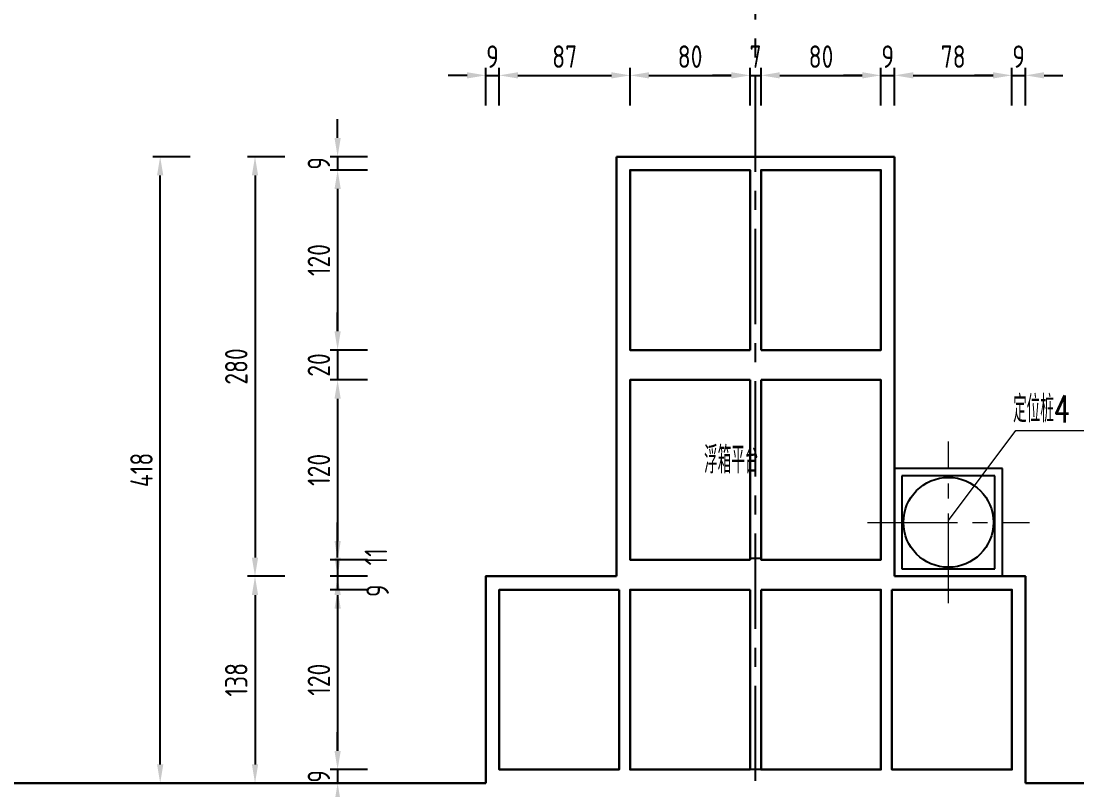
# Model space of a CAD drawing. Header units: inches. Extents: x 23 to 70, y 0 to 119.
# Drawn here: x 37.21 to 44.26, y 57.98 to 63.11 of the extents above; entities that cross this region are included whole.
import ezdxf

# ---------------------------------------------------------------- set-up
doc = ezdxf.new("R2010")
doc.units = ezdxf.units.IN
doc.header["$MEASUREMENT"] = 0
for name, pattern in [('ACAD_ISO03W100', [30, 12, -18]), ('ACAD_ISO04W100', [30.5, 24, -3, 0.5, -3]), ('CENTER', [50.8, 31.75, -6.35, 6.35, -6.35])]:
    doc.linetypes.add(name, pattern=pattern)
for name, color, linetype in [('000中心线', 5, 'CENTER'), ('外框', 4, 'Continuous'), ('标注', 3, 'Continuous'), ('辅助', 7, 'Continuous'), ('钢筋标注', 7, 'Continuous')]:
    doc.layers.add(name, color=color, linetype=linetype)
for name, color, linetype, lineweight in [('00中心线', 6, 'ACAD_ISO04W100', 15), ('00标注文字', 2, 'Continuous', 15), ('00粗实线', 4, 'Continuous', 30), ('00虚线', 5, 'ACAD_ISO03W100', 13), ('图框粗线', 4, 'Continuous', 53)]:
    doc.layers.add(name, color=color, linetype=linetype, lineweight=lineweight)
doc.styles.get("Standard").update_dxf_attribs({"font": 'txt', "bigfont": 'gbcbig.shx'})
doc.styles.add('TSSD_Dimension', font='tssdeng.shx', dxfattribs={"width": 0.8, "bigfont": 'hztxt.shx'})
doc.dimstyles.new('TSSD_200_1_3.5', dxfattribs={"dimscale": 0.25, "dimtxt": 2.85, "dimasz": 2.5, "dimexe": 1, "dimexo": 2.5, "dimgap": 1, "dimtad": 1, "dimdec": 0, "dimlfac": 100, "dimzin": 0, "dimdsep": 46, "dimtxsty": 'TSSD_Dimension', "dimcen": 0, "dimdle": 1, "dimclrd": 3, "dimclre": 3, "dimclrt": 7, "dimadec": 1, "dimazin": 0, "dimtfac": 1, "dimtdec": 0, "dimtix": 1, "dimtmove": 2, "dimatfit": 3, "dimfxl": 5, "dimfxlon": 1, "dimtolj": 1, "dimtzin": 0, "dimarcsym": 0})

# ---------------------------------------------------------------- blocks, each defined once
blk = doc.blocks.new('*D82')
at = {"layer": 'Defpoints', "color": 0, "transparency": 16777216}
for p in [(40.3123, 58.0216), (26.0124, 55.7316), (40.3123, 53.9615)]:
    blk.add_point(p, dxfattribs=at)
at = {"layer": '辅助', "color": 3, "linetype": 'ByBlock', "lineweight": -2, "transparency": 16777216}
for p, q in [((26.0124, 54.1615), (26.0124, 53.9115)), ((40.3123, 54.1615), (40.3123, 53.9115))]:
    blk.add_line(p, q, dxfattribs=at)
at = {"layer": '辅助', "color": 3, "lineweight": -2, "transparency": 16777216}
blk.add_line((26.1374, 53.9615), (40.1873, 53.9615), dxfattribs=at)
at = {"layer": '辅助', "color": 3, "transparency": 16777216}
for points in [[(26.1374, 53.9823), (26.1374, 53.9406), (26.0124, 53.9615)], [(40.1873, 53.9823), (40.1873, 53.9406), (40.3123, 53.9615)]]:
    blk.add_solid(points, dxfattribs=at)
at = {"layer": '辅助', "color": 7, "transparency": 16777216, "insert": (33.1624, 54.0865), "char_height": 0.15, "attachment_point": 5, "style": 'TSSD_Dimension'}
blk.add_mtext('\\A1;1430', dxfattribs=at)
blk = doc.blocks.new('*D83')
at = {"layer": 'Defpoints', "color": 0, "transparency": 16777216}
for p in [(40.3123, 58.0216), (43.9125, 58.0216), (43.9125, 53.9615)]:
    blk.add_point(p, dxfattribs=at)
at = {"layer": '辅助', "color": 3, "linetype": 'ByBlock', "lineweight": -2, "transparency": 16777216}
for p, q in [((40.3123, 54.1615), (40.3123, 53.9115)), ((43.9125, 54.1615), (43.9125, 53.9115))]:
    blk.add_line(p, q, dxfattribs=at)
at = {"layer": '辅助', "color": 3, "lineweight": -2, "transparency": 16777216}
blk.add_line((40.4373, 53.9615), (43.7875, 53.9615), dxfattribs=at)
at = {"layer": '辅助', "color": 3, "transparency": 16777216}
for points in [[(40.4373, 53.9823), (40.4373, 53.9406), (40.3123, 53.9615)], [(43.7875, 53.9823), (43.7875, 53.9406), (43.9125, 53.9615)]]:
    blk.add_solid(points, dxfattribs=at)
at = {"layer": '辅助', "color": 7, "transparency": 16777216, "insert": (42.1124, 54.0865), "char_height": 0.15, "attachment_point": 5, "style": 'TSSD_Dimension'}
blk.add_mtext('\\A1;360', dxfattribs=at)
blk = doc.blocks.new('*D84')
at = {"layer": 'Defpoints', "color": 0, "transparency": 16777216}
for p in [(43.9125, 58.0216), (58.2124, 55.7316), (58.2124, 53.9615)]:
    blk.add_point(p, dxfattribs=at)
at = {"layer": '辅助', "color": 3, "linetype": 'ByBlock', "lineweight": -2, "transparency": 16777216}
for p, q in [((43.9125, 54.1615), (43.9125, 53.9115)), ((58.2124, 54.1615), (58.2124, 53.9115))]:
    blk.add_line(p, q, dxfattribs=at)
at = {"layer": '辅助', "color": 3, "lineweight": -2, "transparency": 16777216}
blk.add_line((44.0375, 53.9615), (58.0874, 53.9615), dxfattribs=at)
at = {"layer": '辅助', "color": 3, "transparency": 16777216}
for points in [[(44.0375, 53.9823), (44.0375, 53.9406), (43.9125, 53.9615)], [(58.0874, 53.9823), (58.0874, 53.9406), (58.2124, 53.9615)]]:
    blk.add_solid(points, dxfattribs=at)
at = {"layer": '辅助', "color": 7, "transparency": 16777216, "insert": (51.0625, 54.0865), "char_height": 0.15, "attachment_point": 5, "style": 'TSSD_Dimension'}
blk.add_mtext('\\A1;1430', dxfattribs=at)
blk = doc.blocks.new('*D85')
at = {"layer": 'Defpoints', "color": 0, "transparency": 16777216}
for p in [(43.0391, 63.455), (43.0391, 59.4016), (43.9125, 59.4016)]:
    blk.add_point(p, dxfattribs=at)
at = {"layer": '辅助', "color": 3, "linetype": 'ByBlock', "lineweight": -2, "transparency": 16777216}
for p, q in [((43.0391, 63.255), (43.0391, 63.505)), ((43.9125, 63.255), (43.9125, 63.505))]:
    blk.add_line(p, q, dxfattribs=at)
at = {"layer": '辅助', "color": 3, "lineweight": -2, "transparency": 16777216}
blk.add_line((43.7875, 63.455), (43.1641, 63.455), dxfattribs=at)
at = {"layer": '辅助', "color": 3, "transparency": 16777216}
for points in [[(43.1641, 63.4759), (43.1641, 63.4342), (43.0391, 63.455)], [(43.7875, 63.4759), (43.7875, 63.4342), (43.9125, 63.455)]]:
    blk.add_solid(points, dxfattribs=at)
at = {"layer": '辅助', "color": 7, "transparency": 16777216, "insert": (43.4758, 63.58), "char_height": 0.15, "attachment_point": 5, "style": 'TSSD_Dimension'}
blk.add_mtext('\\A1;87', dxfattribs=at)
blk = doc.blocks.new('*D86')
at = {"layer": 'Defpoints', "color": 0, "transparency": 16777216}
for p in [(41.1857, 63.455), (41.1857, 62.2016), (43.0391, 59.4016)]:
    blk.add_point(p, dxfattribs=at)
at = {"layer": '辅助', "color": 3, "linetype": 'ByBlock', "lineweight": -2, "transparency": 16777216}
for p, q in [((41.1857, 63.255), (41.1857, 63.505)), ((43.0391, 63.255), (43.0391, 63.505))]:
    blk.add_line(p, q, dxfattribs=at)
at = {"layer": '辅助', "color": 3, "lineweight": -2, "transparency": 16777216}
blk.add_line((42.9141, 63.455), (41.3107, 63.455), dxfattribs=at)
at = {"layer": '辅助', "color": 3, "transparency": 16777216}
for points in [[(41.3107, 63.4759), (41.3107, 63.4342), (41.1857, 63.455)], [(42.9141, 63.4759), (42.9141, 63.4342), (43.0391, 63.455)]]:
    blk.add_solid(points, dxfattribs=at)
at = {"layer": '辅助', "color": 7, "transparency": 16777216, "insert": (42.1124, 63.58), "char_height": 0.15, "attachment_point": 5, "style": 'TSSD_Dimension'}
blk.add_mtext('\\A1;185', dxfattribs=at)
blk = doc.blocks.new('*D87')
at = {"layer": 'Defpoints', "color": 0, "transparency": 16777216}
for p in [(40.3123, 63.455), (41.1857, 62.2016), (40.3123, 59.4016)]:
    blk.add_point(p, dxfattribs=at)
at = {"layer": '辅助', "color": 3, "linetype": 'ByBlock', "lineweight": -2, "transparency": 16777216}
for p, q in [((40.3123, 63.255), (40.3123, 63.505)), ((41.1857, 63.255), (41.1857, 63.505))]:
    blk.add_line(p, q, dxfattribs=at)
at = {"layer": '辅助', "color": 3, "lineweight": -2, "transparency": 16777216}
blk.add_line((41.0607, 63.455), (40.4373, 63.455), dxfattribs=at)
at = {"layer": '辅助', "color": 3, "transparency": 16777216}
for points in [[(40.4373, 63.4759), (40.4373, 63.4342), (40.3123, 63.455)], [(41.0607, 63.4759), (41.0607, 63.4342), (41.1857, 63.455)]]:
    blk.add_solid(points, dxfattribs=at)
at = {"layer": '辅助', "color": 7, "transparency": 16777216, "insert": (40.749, 63.58), "char_height": 0.15, "attachment_point": 5, "style": 'TSSD_Dimension'}
blk.add_mtext('\\A1;87', dxfattribs=at)
blk = doc.blocks.new('*D151')
at = {"layer": 'Defpoints', "color": 0, "transparency": 16777216}
for p in [(41.1857, 62.2016), (39.3241, 62.1116), (41.2757, 62.1116)]:
    blk.add_point(p, dxfattribs=at)
at = {"layer": '辅助', "color": 3, "lineweight": -2, "transparency": 16777216}
for p, q in [((39.3241, 62.3266), (39.3241, 62.4516)), ((39.3241, 62.2016), (39.3241, 62.1116)), ((39.3241, 61.9866), (39.3241, 61.8616))]:
    blk.add_line(p, q, dxfattribs=at)
at = {"layer": '辅助', "color": 3, "linetype": 'ByBlock', "lineweight": -2, "transparency": 16777216}
for p, q in [((39.5241, 62.2016), (39.2741, 62.2016)), ((39.5241, 62.1116), (39.2741, 62.1116))]:
    blk.add_line(p, q, dxfattribs=at)
at = {"layer": '辅助', "color": 3, "transparency": 16777216}
for points in [[(39.3032, 62.3266), (39.3449, 62.3266), (39.3241, 62.2016)], [(39.3032, 61.9866), (39.3449, 61.9866), (39.3241, 62.1116)]]:
    blk.add_solid(points, dxfattribs=at)
at = {"layer": '辅助', "color": 7, "transparency": 16777216, "insert": (39.1991, 62.1566), "char_height": 0.15, "attachment_point": 5, "rotation": 90, "style": 'TSSD_Dimension'}
blk.add_mtext('\\A1;9', dxfattribs=at)
blk = doc.blocks.new('*D152')
at = {"layer": 'Defpoints', "color": 0, "transparency": 16777216}
for p in [(41.2757, 62.1116), (39.3241, 60.9116), (41.2757, 60.9116)]:
    blk.add_point(p, dxfattribs=at)
at = {"layer": '辅助', "color": 3, "linetype": 'ByBlock', "lineweight": -2, "transparency": 16777216}
for p, q in [((39.5241, 62.1116), (39.2741, 62.1116)), ((39.5241, 60.9116), (39.2741, 60.9116))]:
    blk.add_line(p, q, dxfattribs=at)
at = {"layer": '辅助', "color": 3, "lineweight": -2, "transparency": 16777216}
blk.add_line((39.3241, 61.9866), (39.3241, 61.0366), dxfattribs=at)
at = {"layer": '辅助', "color": 3, "transparency": 16777216}
for points in [[(39.3032, 61.9866), (39.3449, 61.9866), (39.3241, 62.1116)], [(39.3032, 61.0366), (39.3449, 61.0366), (39.3241, 60.9116)]]:
    blk.add_solid(points, dxfattribs=at)
at = {"layer": '辅助', "color": 7, "transparency": 16777216, "insert": (39.1991, 61.5116), "char_height": 0.15, "attachment_point": 5, "rotation": 90, "style": 'TSSD_Dimension'}
blk.add_mtext('\\A1;120', dxfattribs=at)
blk = doc.blocks.new('*D153')
at = {"layer": 'Defpoints', "color": 0, "transparency": 16777216}
for p in [(41.2757, 60.9116), (39.3241, 60.7116), (41.2757, 60.7116)]:
    blk.add_point(p, dxfattribs=at)
at = {"layer": '辅助', "color": 3, "lineweight": -2, "transparency": 16777216}
for p, q in [((39.3241, 61.0366), (39.3241, 61.1616)), ((39.3241, 60.9116), (39.3241, 60.7116)), ((39.3241, 60.5866), (39.3241, 60.4616))]:
    blk.add_line(p, q, dxfattribs=at)
at = {"layer": '辅助', "color": 3, "linetype": 'ByBlock', "lineweight": -2, "transparency": 16777216}
for p, q in [((39.5241, 60.9116), (39.2741, 60.9116)), ((39.5241, 60.7116), (39.2741, 60.7116))]:
    blk.add_line(p, q, dxfattribs=at)
at = {"layer": '辅助', "color": 3, "transparency": 16777216}
for points in [[(39.3032, 61.0366), (39.3449, 61.0366), (39.3241, 60.9116)], [(39.3032, 60.5866), (39.3449, 60.5866), (39.3241, 60.7116)]]:
    blk.add_solid(points, dxfattribs=at)
at = {"layer": '辅助', "color": 7, "transparency": 16777216, "insert": (39.1991, 60.8116), "char_height": 0.15, "attachment_point": 5, "rotation": 90, "style": 'TSSD_Dimension'}
blk.add_mtext('\\A1;20', dxfattribs=at)
blk = doc.blocks.new('*D154')
at = {"layer": 'Defpoints', "color": 0, "transparency": 16777216}
for p in [(41.2757, 60.7116), (39.3241, 59.5116), (41.2757, 59.5116)]:
    blk.add_point(p, dxfattribs=at)
at = {"layer": '辅助', "color": 3, "linetype": 'ByBlock', "lineweight": -2, "transparency": 16777216}
for p, q in [((39.5241, 60.7116), (39.2741, 60.7116)), ((39.5241, 59.5116), (39.2741, 59.5116))]:
    blk.add_line(p, q, dxfattribs=at)
at = {"layer": '辅助', "color": 3, "lineweight": -2, "transparency": 16777216}
blk.add_line((39.3241, 60.5866), (39.3241, 59.6366), dxfattribs=at)
at = {"layer": '辅助', "color": 3, "transparency": 16777216}
for points in [[(39.3032, 60.5866), (39.3449, 60.5866), (39.3241, 60.7116)], [(39.3032, 59.6366), (39.3449, 59.6366), (39.3241, 59.5116)]]:
    blk.add_solid(points, dxfattribs=at)
at = {"layer": '辅助', "color": 7, "transparency": 16777216, "insert": (39.1991, 60.1116), "char_height": 0.15, "attachment_point": 5, "rotation": 90, "style": 'TSSD_Dimension'}
blk.add_mtext('\\A1;120', dxfattribs=at)
blk = doc.blocks.new('*D155')
at = {"layer": 'Defpoints', "color": 0, "transparency": 16777216}
for p in [(41.2757, 59.5116), (39.3241, 59.4016), (41.1857, 59.4016)]:
    blk.add_point(p, dxfattribs=at)
at = {"layer": '辅助', "color": 3, "lineweight": -2, "transparency": 16777216}
for p, q in [((39.3241, 59.6366), (39.3241, 59.7616)), ((39.3241, 59.5116), (39.3241, 59.4016)), ((39.3241, 59.2766), (39.3241, 59.1516))]:
    blk.add_line(p, q, dxfattribs=at)
at = {"layer": '辅助', "color": 3, "linetype": 'ByBlock', "lineweight": -2, "transparency": 16777216}
for p, q in [((39.5241, 59.5116), (39.2741, 59.5116)), ((39.5241, 59.4016), (39.2741, 59.4016))]:
    blk.add_line(p, q, dxfattribs=at)
at = {"layer": '辅助', "color": 3, "transparency": 16777216}
for points in [[(39.3032, 59.6366), (39.3449, 59.6366), (39.3241, 59.5116)], [(39.3032, 59.2766), (39.3449, 59.2766), (39.3241, 59.4016)]]:
    blk.add_solid(points, dxfattribs=at)
at = {"layer": '辅助', "color": 7, "transparency": 16777216, "insert": (39.5792, 59.5318), "char_height": 0.15, "attachment_point": 5, "rotation": 90, "style": 'TSSD_Dimension'}
blk.add_mtext('\\A1;11', dxfattribs=at)
blk = doc.blocks.new('*D156')
at = {"layer": 'Defpoints', "color": 0, "transparency": 16777216}
for p in [(41.1857, 59.4016), (39.3241, 59.3116), (40.4023, 59.3116)]:
    blk.add_point(p, dxfattribs=at)
at = {"layer": '辅助', "color": 3, "lineweight": -2, "transparency": 16777216}
for p, q in [((39.3241, 59.5266), (39.3241, 59.6516)), ((39.3241, 59.4016), (39.3241, 59.3116)), ((39.3241, 59.1866), (39.3241, 59.0616))]:
    blk.add_line(p, q, dxfattribs=at)
at = {"layer": '辅助', "color": 3, "linetype": 'ByBlock', "lineweight": -2, "transparency": 16777216}
for p, q in [((39.5241, 59.4016), (39.2741, 59.4016)), ((39.5241, 59.3116), (39.2741, 59.3116))]:
    blk.add_line(p, q, dxfattribs=at)
at = {"layer": '辅助', "color": 3, "transparency": 16777216}
for points in [[(39.3032, 59.5266), (39.3449, 59.5266), (39.3241, 59.4016)], [(39.3032, 59.1866), (39.3449, 59.1866), (39.3241, 59.3116)]]:
    blk.add_solid(points, dxfattribs=at)
at = {"layer": '辅助', "color": 7, "transparency": 16777216, "insert": (39.5911, 59.3055), "char_height": 0.15, "attachment_point": 5, "rotation": 90, "style": 'TSSD_Dimension'}
blk.add_mtext('\\A1;9', dxfattribs=at)
blk = doc.blocks.new('*D157')
at = {"layer": 'Defpoints', "color": 0, "transparency": 16777216}
for p in [(40.4023, 59.3116), (39.3241, 58.1116), (40.4023, 58.1116)]:
    blk.add_point(p, dxfattribs=at)
at = {"layer": '辅助', "color": 3, "linetype": 'ByBlock', "lineweight": -2, "transparency": 16777216}
for p, q in [((39.5241, 59.3116), (39.2741, 59.3116)), ((39.5241, 58.1116), (39.2741, 58.1116))]:
    blk.add_line(p, q, dxfattribs=at)
at = {"layer": '辅助', "color": 3, "lineweight": -2, "transparency": 16777216}
blk.add_line((39.3241, 59.1866), (39.3241, 58.2366), dxfattribs=at)
at = {"layer": '辅助', "color": 3, "transparency": 16777216}
for points in [[(39.3032, 59.1866), (39.3449, 59.1866), (39.3241, 59.3116)], [(39.3032, 58.2366), (39.3449, 58.2366), (39.3241, 58.1116)]]:
    blk.add_solid(points, dxfattribs=at)
at = {"layer": '辅助', "color": 7, "transparency": 16777216, "insert": (39.1991, 58.7116), "char_height": 0.15, "attachment_point": 5, "rotation": 90, "style": 'TSSD_Dimension'}
blk.add_mtext('\\A1;120', dxfattribs=at)
blk = doc.blocks.new('*D158')
at = {"layer": 'Defpoints', "color": 0, "transparency": 16777216}
for p in [(40.4023, 58.1116), (39.3241, 58.0216), (40.3123, 58.0216)]:
    blk.add_point(p, dxfattribs=at)
at = {"layer": '辅助', "color": 3, "lineweight": -2, "transparency": 16777216}
for p, q in [((39.3241, 58.2366), (39.3241, 58.3616)), ((39.3241, 58.1116), (39.3241, 58.0216)), ((39.3241, 57.8966), (39.3241, 57.7716))]:
    blk.add_line(p, q, dxfattribs=at)
at = {"layer": '辅助', "color": 3, "linetype": 'ByBlock', "lineweight": -2, "transparency": 16777216}
for p, q in [((39.5241, 58.1116), (39.2741, 58.1116)), ((39.5241, 58.0216), (39.2741, 58.0216))]:
    blk.add_line(p, q, dxfattribs=at)
at = {"layer": '辅助', "color": 3, "transparency": 16777216}
for points in [[(39.3032, 58.2366), (39.3449, 58.2366), (39.3241, 58.1116)], [(39.3032, 57.8966), (39.3449, 57.8966), (39.3241, 58.0216)]]:
    blk.add_solid(points, dxfattribs=at)
at = {"layer": '辅助', "color": 7, "transparency": 16777216, "insert": (39.1991, 58.0666), "char_height": 0.15, "attachment_point": 5, "rotation": 90, "style": 'TSSD_Dimension'}
blk.add_mtext('\\A1;9', dxfattribs=at)
blk = doc.blocks.new('*D159')
at = {"layer": 'Defpoints', "color": 0, "transparency": 16777216}
for p in [(38.1403, 62.2016), (41.1857, 62.2016), (40.3123, 58.0216)]:
    blk.add_point(p, dxfattribs=at)
at = {"layer": '辅助', "color": 3, "linetype": 'ByBlock', "lineweight": -2, "transparency": 16777216}
for p, q in [((38.3403, 62.2016), (38.0903, 62.2016)), ((38.3403, 58.0216), (38.0903, 58.0216))]:
    blk.add_line(p, q, dxfattribs=at)
at = {"layer": '辅助', "color": 3, "lineweight": -2, "transparency": 16777216}
blk.add_line((38.1403, 58.1466), (38.1403, 62.0766), dxfattribs=at)
at = {"layer": '辅助', "color": 3, "transparency": 16777216}
for points in [[(38.1194, 62.0766), (38.1611, 62.0766), (38.1403, 62.2016)], [(38.1194, 58.1466), (38.1611, 58.1466), (38.1403, 58.0216)]]:
    blk.add_solid(points, dxfattribs=at)
at = {"layer": '辅助', "color": 7, "transparency": 16777216, "insert": (38.0153, 60.1116), "char_height": 0.15, "attachment_point": 5, "rotation": 90, "style": 'TSSD_Dimension'}
blk.add_mtext('\\A1;418', dxfattribs=at)
blk = doc.blocks.new('*D160')
at = {"layer": 'Defpoints', "color": 0, "transparency": 16777216}
for p in [(41.1857, 62.2016), (38.7729, 59.4016), (41.1857, 59.4016)]:
    blk.add_point(p, dxfattribs=at)
at = {"layer": '辅助', "color": 3, "linetype": 'ByBlock', "lineweight": -2, "transparency": 16777216}
for p, q in [((38.9729, 62.2016), (38.7229, 62.2016)), ((38.9729, 59.4016), (38.7229, 59.4016))]:
    blk.add_line(p, q, dxfattribs=at)
at = {"layer": '辅助', "color": 3, "lineweight": -2, "transparency": 16777216}
blk.add_line((38.7729, 62.0766), (38.7729, 59.5266), dxfattribs=at)
at = {"layer": '辅助', "color": 3, "transparency": 16777216}
for points in [[(38.7521, 62.0766), (38.7937, 62.0766), (38.7729, 62.2016)], [(38.7521, 59.5266), (38.7937, 59.5266), (38.7729, 59.4016)]]:
    blk.add_solid(points, dxfattribs=at)
at = {"layer": '辅助', "color": 7, "transparency": 16777216, "insert": (38.6479, 60.8016), "char_height": 0.15, "attachment_point": 5, "rotation": 90, "style": 'TSSD_Dimension'}
blk.add_mtext('\\A1;280', dxfattribs=at)
blk = doc.blocks.new('*D161')
at = {"layer": 'Defpoints', "color": 0, "transparency": 16777216}
for p in [(41.1857, 59.4016), (38.7729, 58.0216), (40.3123, 58.0216)]:
    blk.add_point(p, dxfattribs=at)
at = {"layer": '辅助', "color": 3, "linetype": 'ByBlock', "lineweight": -2, "transparency": 16777216}
for p, q in [((38.9729, 59.4016), (38.7229, 59.4016)), ((38.9729, 58.0216), (38.7229, 58.0216))]:
    blk.add_line(p, q, dxfattribs=at)
at = {"layer": '辅助', "color": 3, "lineweight": -2, "transparency": 16777216}
blk.add_line((38.7729, 59.2766), (38.7729, 58.1466), dxfattribs=at)
at = {"layer": '辅助', "color": 3, "transparency": 16777216}
for points in [[(38.7521, 59.2766), (38.7937, 59.2766), (38.7729, 59.4016)], [(38.7521, 58.1466), (38.7937, 58.1466), (38.7729, 58.0216)]]:
    blk.add_solid(points, dxfattribs=at)
at = {"layer": '辅助', "color": 7, "transparency": 16777216, "insert": (38.6479, 58.7116), "char_height": 0.15, "attachment_point": 5, "rotation": 90, "style": 'TSSD_Dimension'}
blk.add_mtext('\\A1;138', dxfattribs=at)
blk = doc.blocks.new('*D162')
at = {"layer": 'Defpoints', "color": 0, "transparency": 16777216}
for p in [(40.4023, 62.7441), (40.3123, 59.4016), (40.4023, 59.3116)]:
    blk.add_point(p, dxfattribs=at)
at = {"layer": '辅助', "color": 3, "linetype": 'ByBlock', "lineweight": -2, "transparency": 16777216}
for p, q in [((40.3123, 62.5441), (40.3123, 62.7941)), ((40.4023, 62.5441), (40.4023, 62.7941))]:
    blk.add_line(p, q, dxfattribs=at)
at = {"layer": '辅助', "color": 3, "lineweight": -2, "transparency": 16777216}
for p, q in [((40.1873, 62.7441), (40.0623, 62.7441)), ((40.3123, 62.7441), (40.4023, 62.7441)), ((40.5273, 62.7441), (40.6523, 62.7441))]:
    blk.add_line(p, q, dxfattribs=at)
at = {"layer": '辅助', "color": 3, "transparency": 16777216}
for points in [[(40.1873, 62.765), (40.1873, 62.7233), (40.3123, 62.7441)], [(40.5273, 62.765), (40.5273, 62.7233), (40.4023, 62.7441)]]:
    blk.add_solid(points, dxfattribs=at)
at = {"layer": '辅助', "color": 7, "transparency": 16777216, "insert": (40.3573, 62.8691), "char_height": 0.15, "attachment_point": 5, "style": 'TSSD_Dimension'}
blk.add_mtext('\\A1;9', dxfattribs=at)
blk = doc.blocks.new('*D163')
at = {"layer": 'Defpoints', "color": 0, "transparency": 16777216}
for p in [(41.2757, 62.7441), (41.2757, 59.5116), (40.4023, 59.3116)]:
    blk.add_point(p, dxfattribs=at)
at = {"layer": '辅助', "color": 3, "linetype": 'ByBlock', "lineweight": -2, "transparency": 16777216}
for p, q in [((40.4023, 62.5441), (40.4023, 62.7941)), ((41.2757, 62.5441), (41.2757, 62.7941))]:
    blk.add_line(p, q, dxfattribs=at)
at = {"layer": '辅助', "color": 3, "lineweight": -2, "transparency": 16777216}
blk.add_line((40.5273, 62.7441), (41.1507, 62.7441), dxfattribs=at)
at = {"layer": '辅助', "color": 3, "transparency": 16777216}
for points in [[(40.5273, 62.765), (40.5273, 62.7233), (40.4023, 62.7441)], [(41.1507, 62.765), (41.1507, 62.7233), (41.2757, 62.7441)]]:
    blk.add_solid(points, dxfattribs=at)
at = {"layer": '辅助', "color": 7, "transparency": 16777216, "insert": (40.839, 62.8691), "char_height": 0.15, "attachment_point": 5, "style": 'TSSD_Dimension'}
blk.add_mtext('\\A1;87', dxfattribs=at)
blk = doc.blocks.new('*D164')
at = {"layer": 'Defpoints', "color": 0, "transparency": 16777216}
for p in [(42.0757, 62.7441), (41.2757, 59.5116), (42.0757, 59.5116)]:
    blk.add_point(p, dxfattribs=at)
at = {"layer": '辅助', "color": 3, "linetype": 'ByBlock', "lineweight": -2, "transparency": 16777216}
for p, q in [((41.2757, 62.5441), (41.2757, 62.7941)), ((42.0757, 62.5441), (42.0757, 62.7941))]:
    blk.add_line(p, q, dxfattribs=at)
at = {"layer": '辅助', "color": 3, "lineweight": -2, "transparency": 16777216}
blk.add_line((41.4007, 62.7441), (41.9507, 62.7441), dxfattribs=at)
at = {"layer": '辅助', "color": 3, "transparency": 16777216}
for points in [[(41.4007, 62.765), (41.4007, 62.7233), (41.2757, 62.7441)], [(41.9507, 62.765), (41.9507, 62.7233), (42.0757, 62.7441)]]:
    blk.add_solid(points, dxfattribs=at)
at = {"layer": '辅助', "color": 7, "transparency": 16777216, "insert": (41.6757, 62.8691), "char_height": 0.15, "attachment_point": 5, "style": 'TSSD_Dimension'}
blk.add_mtext('\\A1;80', dxfattribs=at)
blk = doc.blocks.new('*D165')
at = {"layer": 'Defpoints', "color": 0, "transparency": 16777216}
for p in [(42.1491, 62.7441), (42.0757, 59.5116), (42.1491, 59.5116)]:
    blk.add_point(p, dxfattribs=at)
at = {"layer": '辅助', "color": 3, "linetype": 'ByBlock', "lineweight": -2, "transparency": 16777216}
for p, q in [((42.0757, 62.5441), (42.0757, 62.7941)), ((42.1491, 62.5441), (42.1491, 62.7941))]:
    blk.add_line(p, q, dxfattribs=at)
at = {"layer": '辅助', "color": 3, "lineweight": -2, "transparency": 16777216}
for p, q in [((41.9507, 62.7441), (41.8257, 62.7441)), ((42.0757, 62.7441), (42.1491, 62.7441)), ((42.2741, 62.7441), (42.3991, 62.7441))]:
    blk.add_line(p, q, dxfattribs=at)
at = {"layer": '辅助', "color": 3, "transparency": 16777216}
for points in [[(41.9507, 62.765), (41.9507, 62.7233), (42.0757, 62.7441)], [(42.2741, 62.765), (42.2741, 62.7233), (42.1491, 62.7441)]]:
    blk.add_solid(points, dxfattribs=at)
at = {"layer": '辅助', "color": 7, "transparency": 16777216, "insert": (42.1124, 62.8691), "char_height": 0.15, "attachment_point": 5, "style": 'TSSD_Dimension'}
blk.add_mtext('\\A1;7', dxfattribs=at)
blk = doc.blocks.new('*D166')
at = {"layer": 'Defpoints', "color": 0, "transparency": 16777216}
for p in [(42.9491, 62.7441), (42.1491, 59.5116), (42.9491, 59.5116)]:
    blk.add_point(p, dxfattribs=at)
at = {"layer": '辅助', "color": 3, "linetype": 'ByBlock', "lineweight": -2, "transparency": 16777216}
for p, q in [((42.1491, 62.5441), (42.1491, 62.7941)), ((42.9491, 62.5441), (42.9491, 62.7941))]:
    blk.add_line(p, q, dxfattribs=at)
at = {"layer": '辅助', "color": 3, "lineweight": -2, "transparency": 16777216}
blk.add_line((42.2741, 62.7441), (42.8241, 62.7441), dxfattribs=at)
at = {"layer": '辅助', "color": 3, "transparency": 16777216}
for points in [[(42.2741, 62.765), (42.2741, 62.7233), (42.1491, 62.7441)], [(42.8241, 62.765), (42.8241, 62.7233), (42.9491, 62.7441)]]:
    blk.add_solid(points, dxfattribs=at)
at = {"layer": '辅助', "color": 7, "transparency": 16777216, "insert": (42.5491, 62.8691), "char_height": 0.15, "attachment_point": 5, "style": 'TSSD_Dimension'}
blk.add_mtext('\\A1;80', dxfattribs=at)
blk = doc.blocks.new('*D167')
at = {"layer": 'Defpoints', "color": 0, "transparency": 16777216}
for p in [(43.0391, 62.7441), (42.9491, 59.5116), (43.0391, 59.4016)]:
    blk.add_point(p, dxfattribs=at)
at = {"layer": '辅助', "color": 3, "linetype": 'ByBlock', "lineweight": -2, "transparency": 16777216}
for p, q in [((42.9491, 62.5441), (42.9491, 62.7941)), ((43.0391, 62.5441), (43.0391, 62.7941))]:
    blk.add_line(p, q, dxfattribs=at)
at = {"layer": '辅助', "color": 3, "lineweight": -2, "transparency": 16777216}
for p, q in [((42.8241, 62.7441), (42.6991, 62.7441)), ((42.9491, 62.7441), (43.0391, 62.7441)), ((43.1641, 62.7441), (43.2891, 62.7441))]:
    blk.add_line(p, q, dxfattribs=at)
at = {"layer": '辅助', "color": 3, "transparency": 16777216}
for points in [[(42.8241, 62.765), (42.8241, 62.7233), (42.9491, 62.7441)], [(43.1641, 62.765), (43.1641, 62.7233), (43.0391, 62.7441)]]:
    blk.add_solid(points, dxfattribs=at)
at = {"layer": '辅助', "color": 7, "transparency": 16777216, "insert": (42.9941, 62.8691), "char_height": 0.15, "attachment_point": 5, "style": 'TSSD_Dimension'}
blk.add_mtext('\\A1;9', dxfattribs=at)
blk = doc.blocks.new('*D168')
at = {"layer": 'Defpoints', "color": 0, "transparency": 16777216}
for p in [(43.8225, 62.7441), (43.0391, 59.4016), (43.8225, 59.3116)]:
    blk.add_point(p, dxfattribs=at)
at = {"layer": '辅助', "color": 3, "linetype": 'ByBlock', "lineweight": -2, "transparency": 16777216}
for p, q in [((43.0391, 62.5441), (43.0391, 62.7941)), ((43.8225, 62.5441), (43.8225, 62.7941))]:
    blk.add_line(p, q, dxfattribs=at)
at = {"layer": '辅助', "color": 3, "lineweight": -2, "transparency": 16777216}
blk.add_line((43.1641, 62.7441), (43.6975, 62.7441), dxfattribs=at)
at = {"layer": '辅助', "color": 3, "transparency": 16777216}
for points in [[(43.1641, 62.765), (43.1641, 62.7233), (43.0391, 62.7441)], [(43.6975, 62.765), (43.6975, 62.7233), (43.8225, 62.7441)]]:
    blk.add_solid(points, dxfattribs=at)
at = {"layer": '辅助', "color": 7, "transparency": 16777216, "insert": (43.4308, 62.8691), "char_height": 0.15, "attachment_point": 5, "style": 'TSSD_Dimension'}
blk.add_mtext('\\A1;78', dxfattribs=at)
blk = doc.blocks.new('*D169')
at = {"layer": 'Defpoints', "color": 0, "transparency": 16777216}
for p in [(43.9125, 62.7441), (43.9125, 59.4016), (43.8225, 59.3116)]:
    blk.add_point(p, dxfattribs=at)
at = {"layer": '辅助', "color": 3, "linetype": 'ByBlock', "lineweight": -2, "transparency": 16777216}
for p, q in [((43.8225, 62.5441), (43.8225, 62.7941)), ((43.9125, 62.5441), (43.9125, 62.7941))]:
    blk.add_line(p, q, dxfattribs=at)
at = {"layer": '辅助', "color": 3, "lineweight": -2, "transparency": 16777216}
for p, q in [((43.6975, 62.7441), (43.5725, 62.7441)), ((43.8225, 62.7441), (43.9125, 62.7441)), ((44.0375, 62.7441), (44.1625, 62.7441))]:
    blk.add_line(p, q, dxfattribs=at)
at = {"layer": '辅助', "color": 3, "transparency": 16777216}
for points in [[(43.6975, 62.765), (43.6975, 62.7233), (43.8225, 62.7441)], [(44.0375, 62.765), (44.0375, 62.7233), (43.9125, 62.7441)]]:
    blk.add_solid(points, dxfattribs=at)
at = {"layer": '辅助', "color": 7, "transparency": 16777216, "insert": (43.8675, 62.8691), "char_height": 0.15, "attachment_point": 5, "style": 'TSSD_Dimension'}
blk.add_mtext('\\A1;9', dxfattribs=at)
blk = doc.blocks.new('*D170')
at = {"layer": 'Defpoints', "color": 0, "transparency": 16777216}
for p in [(43.9125, 64.146), (40.3123, 59.4016), (43.9125, 59.4016)]:
    blk.add_point(p, dxfattribs=at)
at = {"layer": '辅助', "color": 3, "linetype": 'ByBlock', "lineweight": -2, "transparency": 16777216}
for p, q in [((40.3123, 63.946), (40.3123, 64.196)), ((43.9125, 63.946), (43.9125, 64.196))]:
    blk.add_line(p, q, dxfattribs=at)
at = {"layer": '辅助', "color": 3, "lineweight": -2, "transparency": 16777216}
blk.add_line((40.4373, 64.146), (43.7875, 64.146), dxfattribs=at)
at = {"layer": '辅助', "color": 3, "transparency": 16777216}
for points in [[(40.4373, 64.1668), (40.4373, 64.1251), (40.3123, 64.146)], [(43.7875, 64.1668), (43.7875, 64.1251), (43.9125, 64.146)]]:
    blk.add_solid(points, dxfattribs=at)
at = {"layer": '辅助', "color": 7, "transparency": 16777216, "insert": (42.1124, 64.271), "char_height": 0.15, "attachment_point": 5, "style": 'TSSD_Dimension'}
blk.add_mtext('\\A1;360', dxfattribs=at)

msp = doc.modelspace()

# ---------------------------------------------------------------- linework, layer by layer
msp.add_circle((43.3991, 59.7616), 0.3)
at = {"layer": '000中心线', "ltscale": 0.02, "flags": 128}
msp.add_lwpolyline([(42.1124, 54.9883), (42.1124, 63.9871)], dxfattribs=at)
at = {"layer": '00中心线', "ltscale": 0.025}
for p, q in [((43.3991, 59.2216), (43.3991, 60.3016)), ((42.8591, 59.7616), (43.9391, 59.7616))]:
    msp.add_line(p, q, dxfattribs=at)
at = {"layer": '00标注文字'}
msp.add_lwpolyline([(43.3991, 59.7746), (43.8491, 60.3746), (44.4648, 60.3746)], dxfattribs=at)
at = {"layer": '00粗实线'}
for points in [[(42.0757, 60.9116), (41.2757, 60.9116), (41.2757, 62.1116), (42.0757, 62.1116)], [(42.1491, 60.9116), (42.9491, 60.9116), (42.9491, 62.1116), (42.1491, 62.1116)], [(42.0757, 60.7116), (41.2757, 60.7116), (41.2757, 59.5116), (42.0757, 59.5116)], [(42.1491, 60.7116), (42.9491, 60.7116), (42.9491, 59.5116), (42.1491, 59.5116)], [(41.2023, 59.3116), (40.4023, 59.3116), (40.4023, 58.1116), (41.2023, 58.1116)], [(42.0757, 59.3116), (41.2757, 59.3116), (41.2757, 58.1116), (42.0757, 58.1116)], [(42.1491, 59.3116), (42.9491, 59.3116), (42.9491, 58.1116), (42.1491, 58.1116)], [(43.0225, 59.3116), (43.8225, 59.3116), (43.8225, 58.1116), (43.0225, 58.1116)]]:
    msp.add_lwpolyline(points, close=True, dxfattribs=at)
at = {"layer": '00虚线', "color": 1, "linetype": 'Continuous', "lineweight": 30, "ltscale": 0.5}
for p, q in [((41.1857, 62.2016), (41.1857, 59.4016)), ((41.1857, 62.2016), (43.0391, 62.2016)), ((43.0391, 62.2016), (43.0391, 59.4016)), ((26.0124, 58.0216), (40.3123, 58.0216)), ((43.9125, 58.0216), (58.2124, 58.0216))]:
    msp.add_line(p, q, dxfattribs=at)
at = {"layer": '00虚线', "ltscale": 0.5}
msp.add_line((43.0391, 60.3483), (43.0391, 60.0483), dxfattribs=at)
at = {"layer": '00虚线', "color": 1, "linetype": 'Continuous', "lineweight": 30, "ltscale": 0.5, "flags": 128}
for points in [[(40.3123, 58.0216), (40.3123, 59.4016), (41.1857, 59.4016)], [(43.9125, 58.0216), (43.9125, 59.4016), (43.0391, 59.4016)]]:
    msp.add_lwpolyline(points, dxfattribs=at)
at = {"layer": '外框', "ltscale": 0.5}
for p, q in [((43.0391, 60.5083), (43.0391, 59.7883)), ((43.7591, 60.1216), (43.0391, 60.1216)), ((43.7591, 59.4016), (43.7591, 60.1216)), ((43.0391, 59.4016), (43.7591, 59.4016))]:
    msp.add_line(p, q, dxfattribs=at)
at = {"layer": '标注', "ltscale": 0.5}
for p, q in [((43.0891, 60.0716), (43.0891, 59.4516)), ((43.7091, 60.0716), (43.0891, 60.0716)), ((43.7091, 59.4516), (43.7091, 60.0716)), ((43.0891, 59.4516), (43.7091, 59.4516))]:
    msp.add_line(p, q, dxfattribs=at)
at = {"layer": '钢筋标注', "color": 3, "flags": 128}
for points in [[(42.1484, 59.5216), (42.0764, 59.5216)], [(42.1491, 58.1116), (42.0757, 58.1116)]]:
    msp.add_lwpolyline(points, dxfattribs=at)

# ---------------------------------------------------------------- texts
at = {"layer": '00标注文字', "lineweight": 0, "width": 0.7}
msp.add_text('定位桩4', height=0.18, dxfattribs=at).set_placement((43.8305, 60.428))
at = {"layer": '图框粗线', "color": 0, "width": 0.7}
msp.add_text('浮箱平台', height=0.18, dxfattribs=at).set_placement((41.769, 60.088))

# ---------------------------------------------------------------- dimensions: what is measured, and where the dimension line sits
at = {"layer": '辅助'}
for base, p1, p2, picture, middle in [((43.9125, 64.146), (40.3123, 59.4016), (43.9125, 59.4016), '*D170', (42.1124, 64.271)), ((40.3123, 63.455), (41.1857, 62.2016), (40.3123, 59.4016), '*D87', (40.749, 63.58)), ((41.1857, 63.455), (43.0391, 59.4016), (41.1857, 62.2016), '*D86', (42.1124, 63.58)), ((43.0391, 63.455), (43.9125, 59.4016), (43.0391, 59.4016), '*D85', (43.4758, 63.58)), ((40.4023, 62.7441), (40.3123, 59.4016), (40.4023, 59.3116), '*D162', (40.3573, 62.8691)), ((41.2757, 62.7441), (40.4023, 59.3116), (41.2757, 59.5116), '*D163', (40.839, 62.8691)), ((42.0757, 62.7441), (41.2757, 59.5116), (42.0757, 59.5116), '*D164', (41.6757, 62.8691)), ((42.1491, 62.7441), (42.0757, 59.5116), (42.1491, 59.5116), '*D165', (42.1124, 62.8691)), ((42.9491, 62.7441), (42.1491, 59.5116), (42.9491, 59.5116), '*D166', (42.5491, 62.8691)), ((43.0391, 62.7441), (42.9491, 59.5116), (43.0391, 59.4016), '*D167', (42.9941, 62.8691)), ((43.8225, 62.7441), (43.0391, 59.4016), (43.8225, 59.3116), '*D168', (43.4308, 62.8691)), ((43.9125, 62.7441), (43.8225, 59.3116), (43.9125, 59.4016), '*D169', (43.8675, 62.8691)), ((40.3123, 53.9615), (26.0124, 55.7316), (40.3123, 58.0216), '*D82', (33.1624, 54.0865)), ((43.9125, 53.9615), (40.3123, 58.0216), (43.9125, 58.0216), '*D83', (42.1124, 54.0865)), ((58.2124, 53.9615), (43.9125, 58.0216), (58.2124, 55.7316), '*D84', (51.0625, 54.0865))]:
    dim = msp.add_linear_dim(base=base, p1=p1, p2=p2, dimstyle='TSSD_200_1_3.5', override={"dimscale": 0.05, "dimtxt": 3, "dimfxl": 4}, dxfattribs=at)
    dim.commit()
    dim.dimension.update_dxf_attribs({"geometry": picture, "text_midpoint": middle})
for base, p1, p2, picture, middle in [((39.3241, 62.1116), (41.1857, 62.2016), (41.2757, 62.1116), '*D151', (39.1991, 62.1566)), ((38.1403, 62.2016), (40.3123, 58.0216), (41.1857, 62.2016), '*D159', (38.0153, 60.1116)), ((38.7729, 59.4016), (41.1857, 62.2016), (41.1857, 59.4016), '*D160', (38.6479, 60.8016)), ((39.3241, 60.9116), (41.2757, 62.1116), (41.2757, 60.9116), '*D152', (39.1991, 61.5116)), ((39.3241, 60.7116), (41.2757, 60.9116), (41.2757, 60.7116), '*D153', (39.1991, 60.8116)), ((39.3241, 59.5116), (41.2757, 60.7116), (41.2757, 59.5116), '*D154', (39.1991, 60.1116)), ((38.7729, 58.0216), (41.1857, 59.4016), (40.3123, 58.0216), '*D161', (38.6479, 58.7116)), ((39.3241, 58.1116), (40.4023, 59.3116), (40.4023, 58.1116), '*D157', (39.1991, 58.7116)), ((39.3241, 58.0216), (40.4023, 58.1116), (40.3123, 58.0216), '*D158', (39.1991, 58.0666))]:
    dim = msp.add_linear_dim(base=base, p1=p1, p2=p2, angle=270, dimstyle='TSSD_200_1_3.5', override={"dimscale": 0.05, "dimtxt": 3, "dimfxl": 4}, dxfattribs=at)
    dim.commit()
    dim.dimension.update_dxf_attribs({"geometry": picture, "text_midpoint": middle})
for base, p1, p2, picture, middle in [((39.3241, 59.4016), (41.2757, 59.5116), (41.1857, 59.4016), '*D155', (39.5792, 59.5318)), ((39.3241, 59.3116), (41.1857, 59.4016), (40.4023, 59.3116), '*D156', (39.5911, 59.3055))]:
    dim = msp.add_linear_dim(base=base, p1=p1, p2=p2, angle=270, dimstyle='TSSD_200_1_3.5', override={"dimscale": 0.05, "dimtxt": 3, "dimfxl": 4}, dxfattribs=at)
    dim.commit()
    dim.dimension.update_dxf_attribs({"geometry": picture, "text_midpoint": middle, "dimtype": 160})

doc.saveas('drawing.dxf')
